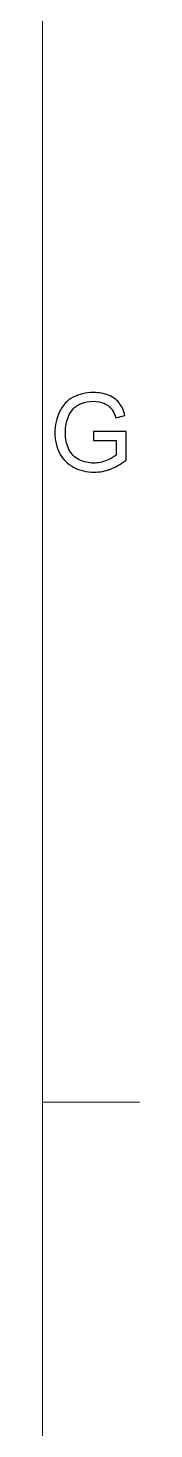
# Model space of a CAD drawing. Header units: centimetres. Extents: x -52 to 52, y -48 to 48.
# Drawn here: x 29.96 to 30.46, y -40.97 to -33.73 of the extents above; entities that cross this region are included whole.
import ezdxf

# ---------------------------------------------------------------- set-up
doc = ezdxf.new("R2010")
doc.units = ezdxf.units.CM
doc.header["$MEASUREMENT"] = 0
doc.layers.add('Title Block', color=7, linetype='Continuous')

msp = doc.modelspace()

# ---------------------------------------------------------------- linework, layer by layer
at = {"layer": 'Title Block', "lineweight": 9}
for points in [[(29.96203, -46.2054), (29.96203, -46.2054), (29.96203, 9.1946), (29.96203, 9.1946)], [(29.96203, -39.2804), (29.96203, -39.2804), (30.46203, -39.2804), (30.46203, -39.2804)]]:
    msp.add_open_spline(points, degree=3, dxfattribs=at)
at = {"layer": 'Title Block'}
msp.add_open_spline([(30.22485, -35.86179), (30.22485, -35.86179), (30.22485, -35.81512), (30.22485, -35.81512), (30.22485, -35.81512), (30.39319, -35.81512), (30.39319, -35.81512), (30.39319, -35.81512), (30.39319, -35.96253), (30.39319, -35.96253), (30.36735, -35.98308), (30.34068, -35.99864), (30.31318, -36.00901), (30.28568, -36.01938), (30.25744, -36.02457), (30.22855, -36.02457), (30.18948, -36.02457), (30.15402, -36.01623), (30.12207, -35.99947), (30.09022, -35.98281), (30.06605, -35.95855), (30.04985, -35.92697), (30.03355, -35.89531), (30.0254, -35.85994), (30.0254, -35.82095), (30.0254, -35.78225), (30.03346, -35.74614), (30.04966, -35.71253), (30.06587, -35.67901), (30.08911, -35.6541), (30.11948, -35.6379), (30.14985, -35.6216), (30.18485, -35.61345), (30.22448, -35.61345), (30.25318, -35.61345), (30.2792, -35.61808), (30.30244, -35.62743), (30.32568, -35.63679), (30.34393, -35.64975), (30.35707, -35.66632), (30.37031, -35.68299), (30.38031, -35.70475), (30.38717, -35.73151), (30.38717, -35.73151), (30.33967, -35.74447), (30.33967, -35.74447), (30.33365, -35.72429), (30.32624, -35.70836), (30.31744, -35.69669), (30.30856, -35.68512), (30.29596, -35.67586), (30.27948, -35.66892), (30.26309, -35.66197), (30.24485, -35.65845), (30.22476, -35.65845), (30.20078, -35.65845), (30.18004, -35.66216), (30.16244, -35.66947), (30.14494, -35.67679), (30.13087, -35.68642), (30.12004, -35.69845), (30.10929, -35.7104), (30.10096, -35.72355), (30.09503, -35.73781), (30.08494, -35.76253), (30.07985, -35.78919), (30.07985, -35.81799), (30.07985, -35.85355), (30.08596, -35.88327), (30.09809, -35.90725), (30.11031, -35.93114), (30.12809, -35.94892), (30.15133, -35.96049), (30.17467, -35.97207), (30.19939, -35.9779), (30.22559, -35.9779), (30.24837, -35.9779), (30.27059, -35.97346), (30.29226, -35.96466), (30.31393, -35.95577), (30.33031, -35.94642), (30.34152, -35.93633), (30.34152, -35.93633), (30.34152, -35.86179), (30.34152, -35.86179), (30.34152, -35.86179), (30.22485, -35.86179), (30.22485, -35.86179)], degree=3, knots=[0, 0, 0, 0, 0.0344828, 0.0344828, 0.0344828, 0.0689655, 0.0689655, 0.0689655, 0.1034483, 0.1034483, 0.1034483, 0.137931, 0.137931, 0.137931, 0.1724138, 0.1724138, 0.1724138, 0.2068966, 0.2068966, 0.2068966, 0.2413793, 0.2413793, 0.2413793, 0.2758621, 0.2758621, 0.2758621, 0.3103448, 0.3103448, 0.3103448, 0.3448276, 0.3448276, 0.3448276, 0.3793103, 0.3793103, 0.3793103, 0.4137931, 0.4137931, 0.4137931, 0.4482759, 0.4482759, 0.4482759, 0.4827586, 0.4827586, 0.4827586, 0.5172414, 0.5172414, 0.5172414, 0.5517241, 0.5517241, 0.5517241, 0.5862069, 0.5862069, 0.5862069, 0.6206897, 0.6206897, 0.6206897, 0.6551724, 0.6551724, 0.6551724, 0.6896552, 0.6896552, 0.6896552, 0.7241379, 0.7241379, 0.7241379, 0.7586207, 0.7586207, 0.7586207, 0.7931034, 0.7931034, 0.7931034, 0.8275862, 0.8275862, 0.8275862, 0.862069, 0.862069, 0.862069, 0.8965517, 0.8965517, 0.8965517, 0.9310345, 0.9310345, 0.9310345, 0.9655172, 0.9655172, 0.9655172, 1, 1, 1, 1], dxfattribs=at)

doc.saveas('drawing.dxf')
